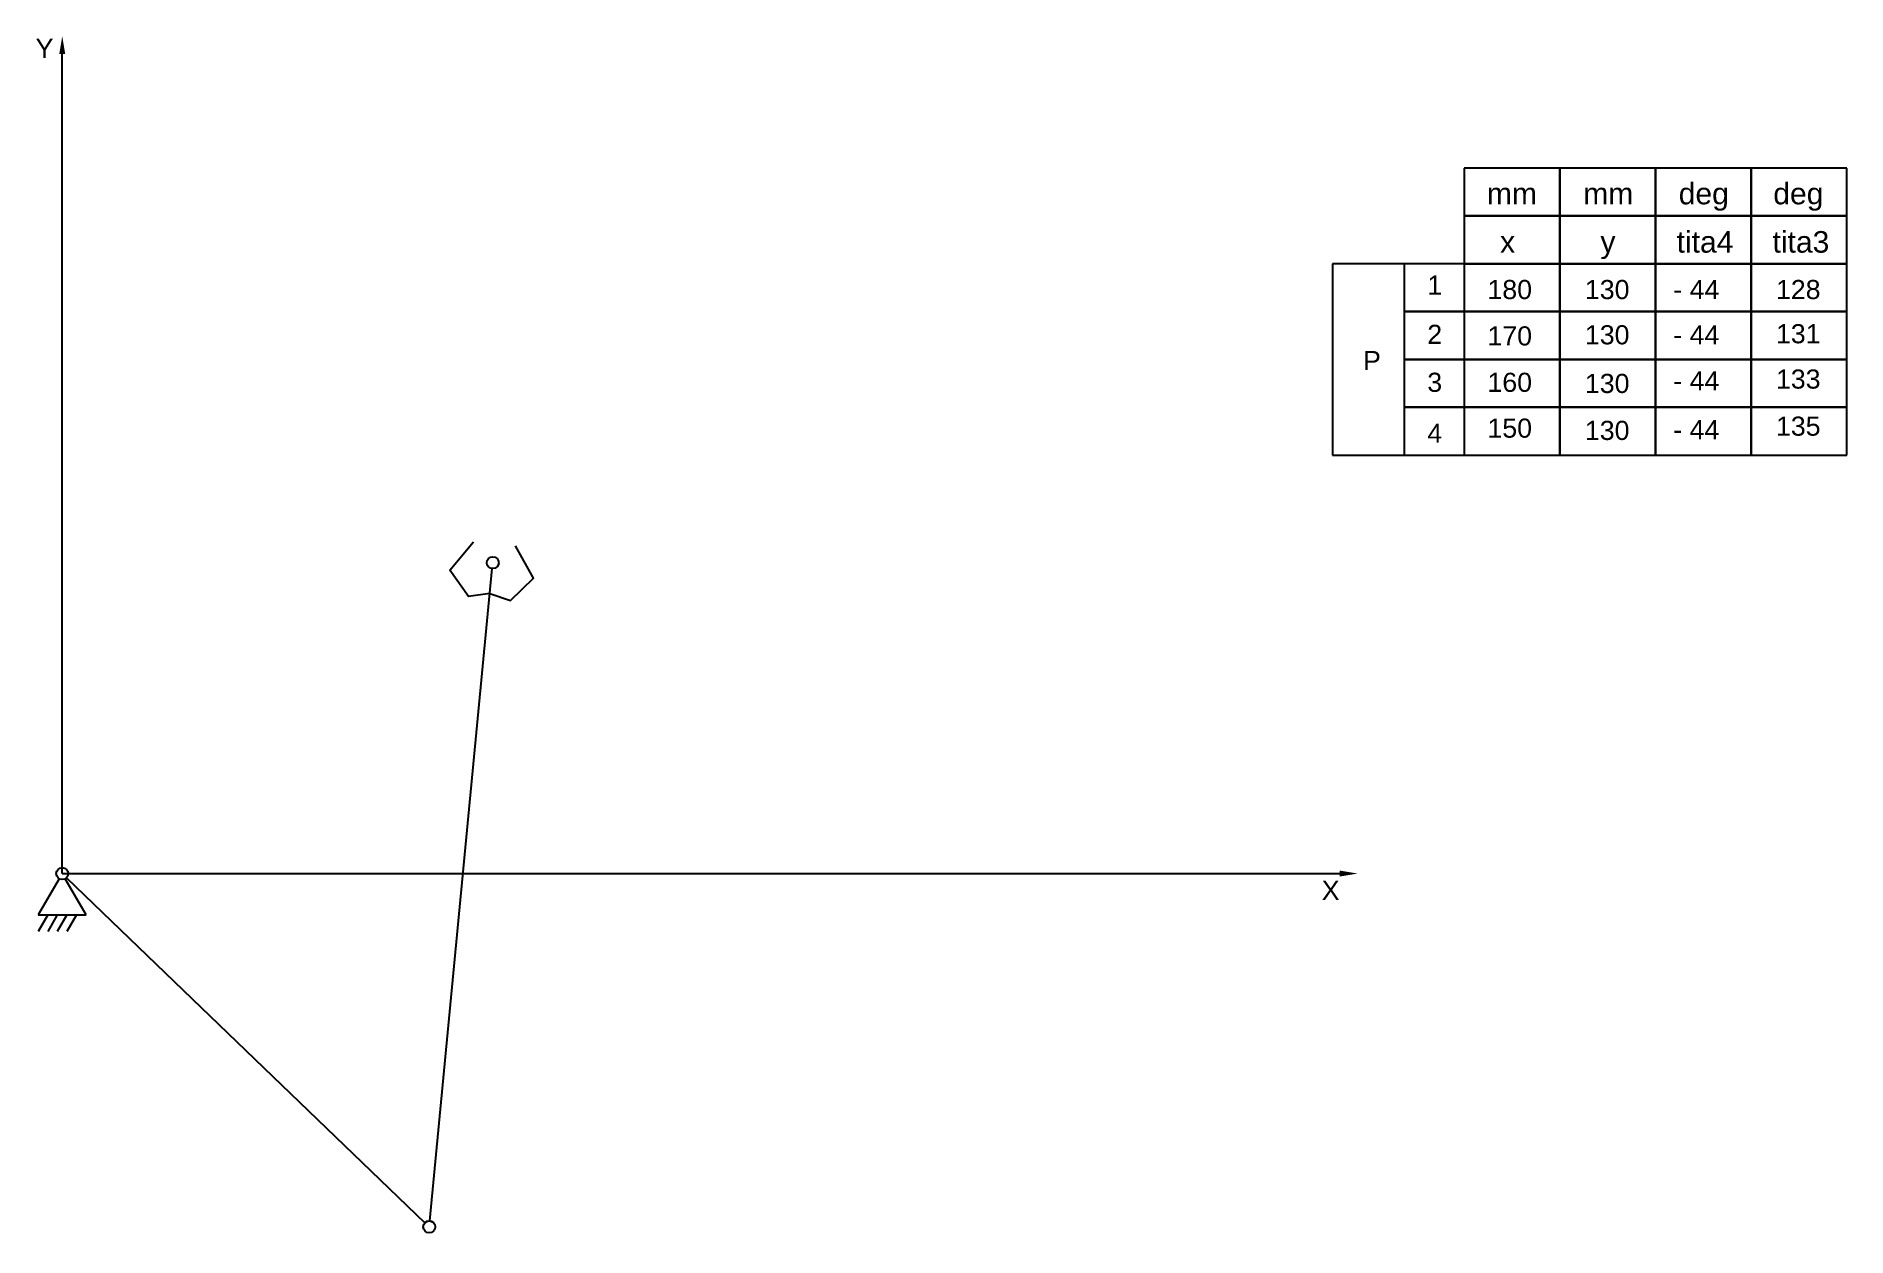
# Model space of a CAD drawing. Header units: millimetres. Extents: x 278 to 1035, y 112 to 614.
import ezdxf

# ---------------------------------------------------------------- set-up
doc = ezdxf.new("R2010")
doc.units = ezdxf.units.MM
doc.styles.get("Standard").update_dxf_attribs({"font": 'arial.ttf'})

# ---------------------------------------------------------------- blocks, each defined once
blk = doc.blocks.new('1')
for p, q in [((-1.25, -2.17), (-10, -17.32)), ((10, -17.32), (1.25, -2.17)), ((-6.08, -17.32), (-10.08, -24.25)), ((-10, -17.32), (10, -17.32)), ((-2.08, -17.32), (-6.08, -24.25)), ((1.92, -17.32), (-2.08, -24.25)), ((5.92, -17.32), (1.92, -24.25))]:
    blk.add_line(p, q)
blk.add_circle((0, 0), 2.5)
blk = doc.blocks.new('2')
blk.add_line((2.5, 0), (210.5, 0))
for centre in [(0, 0), (213, 0)]:
    blk.add_circle(centre, 2.5)
blk = doc.blocks.new('3')
blk.add_line((2.5, 0), (276.5, 0))
for points in [[(266.09, 0), (263.97, 8.83), (274.23, 17.57), (286.91, 8.83)], [(266.09, 0), (263.97, -8.83), (274.23, -17.57), (286.91, -8.83)]]:
    blk.add_lwpolyline(points)
for centre in [(0, 0), (279, 0)]:
    blk.add_circle(centre, 2.5)

msp = doc.modelspace()

# ---------------------------------------------------------------- linework, layer by layer
for p, q in [((289.32, 263.74), (289.32, 606.4)), ((875.35, 558.77), (875.35, 538.77)), ((915.35, 558.77), (875.35, 558.77)), ((915.35, 538.77), (915.35, 558.77)), ((915.35, 558.77), (915.35, 538.77)), ((955.35, 558.77), (915.35, 558.77)), ((955.35, 538.77), (955.35, 558.77)), ((955.35, 558.77), (955.35, 538.77)), ((995.35, 558.77), (955.35, 558.77)), ((995.35, 538.77), (995.35, 558.77)), ((995.35, 558.77), (995.35, 538.77)), ((1035.35, 558.77), (995.35, 558.77)), ((1035.35, 538.77), (1035.35, 558.77)), ((875.35, 538.77), (915.35, 538.77)), ((875.35, 538.77), (875.35, 518.77)), ((915.35, 538.77), (875.35, 538.77)), ((915.35, 538.77), (955.35, 538.77)), ((915.35, 518.77), (915.35, 538.77)), ((915.35, 538.77), (915.35, 518.77)), ((955.35, 538.77), (915.35, 538.77)), ((955.35, 538.77), (995.35, 538.77)), ((955.35, 518.77), (955.35, 538.77)), ((955.35, 538.77), (955.35, 518.77)), ((995.35, 538.77), (955.35, 538.77)), ((995.35, 538.77), (1035.35, 538.77)), ((995.35, 518.77), (995.35, 538.77)), ((995.35, 538.77), (995.35, 518.77)), ((1035.35, 538.77), (995.35, 538.77)), ((1035.35, 518.77), (1035.35, 538.77)), ((850.35, 518.77), (820.35, 518.77)), ((820.35, 518.77), (820.35, 438.77)), ((875.35, 518.77), (850.35, 518.77)), ((850.35, 518.77), (850.35, 498.77)), ((875.35, 518.77), (915.35, 518.77)), ((875.35, 518.77), (875.35, 498.77)), ((915.35, 518.77), (875.35, 518.77)), ((915.35, 518.77), (955.35, 518.77)), ((915.35, 498.77), (915.35, 518.77)), ((915.35, 518.77), (915.35, 498.77)), ((955.35, 518.77), (915.35, 518.77)), ((955.35, 518.77), (995.35, 518.77)), ((955.35, 498.77), (955.35, 518.77)), ((955.35, 518.77), (955.35, 498.77)), ((995.35, 518.77), (955.35, 518.77)), ((995.35, 518.77), (1035.35, 518.77)), ((995.35, 498.77), (995.35, 518.77)), ((995.35, 518.77), (995.35, 498.77)), ((1035.35, 518.77), (995.35, 518.77)), ((1035.35, 498.77), (1035.35, 518.77)), ((850.35, 498.77), (875.35, 498.77)), ((875.35, 498.77), (850.35, 498.77)), ((850.35, 498.77), (850.35, 478.77)), ((875.35, 498.77), (915.35, 498.77)), ((875.35, 498.77), (875.35, 478.77)), ((915.35, 498.77), (875.35, 498.77)), ((915.35, 498.77), (955.35, 498.77)), ((915.35, 478.77), (915.35, 498.77)), ((915.35, 498.77), (915.35, 478.77)), ((955.35, 498.77), (915.35, 498.77)), ((955.35, 498.77), (995.35, 498.77)), ((955.35, 478.77), (955.35, 498.77)), ((955.35, 498.77), (955.35, 478.77)), ((995.35, 498.77), (955.35, 498.77)), ((995.35, 498.77), (1035.35, 498.77)), ((995.35, 478.77), (995.35, 498.77)), ((995.35, 498.77), (995.35, 478.77)), ((1035.35, 498.77), (995.35, 498.77)), ((1035.35, 478.77), (1035.35, 498.77)), ((850.35, 478.77), (875.35, 478.77)), ((875.35, 478.77), (850.35, 478.77)), ((850.35, 478.77), (850.35, 458.77)), ((875.35, 478.77), (915.35, 478.77)), ((875.35, 478.77), (875.35, 458.77)), ((915.35, 478.77), (875.35, 478.77)), ((915.35, 478.77), (955.35, 478.77)), ((915.35, 458.77), (915.35, 478.77)), ((915.35, 478.77), (915.35, 458.77)), ((955.35, 478.77), (915.35, 478.77)), ((955.35, 478.77), (995.35, 478.77)), ((955.35, 458.77), (955.35, 478.77)), ((955.35, 478.77), (955.35, 458.77)), ((995.35, 478.77), (955.35, 478.77)), ((995.35, 478.77), (1035.35, 478.77)), ((995.35, 458.77), (995.35, 478.77)), ((995.35, 478.77), (995.35, 458.77)), ((1035.35, 478.77), (995.35, 478.77)), ((1035.35, 458.77), (1035.35, 478.77)), ((850.35, 458.77), (875.35, 458.77)), ((875.35, 458.77), (850.35, 458.77)), ((850.35, 458.77), (850.35, 438.77)), ((875.35, 458.77), (915.35, 458.77)), ((875.35, 458.77), (875.35, 438.77)), ((915.35, 458.77), (875.35, 458.77)), ((915.35, 458.77), (955.35, 458.77)), ((915.35, 438.77), (915.35, 458.77)), ((915.35, 458.77), (915.35, 438.77)), ((955.35, 458.77), (915.35, 458.77)), ((955.35, 458.77), (995.35, 458.77)), ((955.35, 438.77), (955.35, 458.77)), ((955.35, 458.77), (955.35, 438.77)), ((995.35, 458.77), (955.35, 458.77)), ((995.35, 458.77), (1035.35, 458.77)), ((995.35, 438.77), (995.35, 458.77)), ((995.35, 458.77), (995.35, 438.77)), ((1035.35, 458.77), (995.35, 458.77)), ((1035.35, 438.77), (1035.35, 458.77)), ((820.35, 438.77), (850.35, 438.77)), ((850.35, 438.77), (875.35, 438.77)), ((875.35, 438.77), (915.35, 438.77)), ((915.35, 438.77), (955.35, 438.77)), ((955.35, 438.77), (995.35, 438.77)), ((995.35, 438.77), (1035.35, 438.77)), ((289.32, 263.74), (823.38, 263.74))]:
    msp.add_line(p, q)
for points in [[(288.07, 606.4), (290.57, 606.4), (289.32, 613.9)], [(823.38, 264.99), (823.38, 262.49), (830.88, 263.74)]]:
    msp.add_solid(points)

# ---------------------------------------------------------------- block references
for name, p, rotation in [('3', (442.76, 116.01), 84.53742946046276), ('2', (289.32, 263.74), 316.0856779484857)]:
    msp.add_blockref(name, p, dxfattribs=dict(rotation=rotation))
msp.add_blockref('1', (289.32, 263.74))

# ---------------------------------------------------------------- texts
at = {"color": 1}
for s, p in [('deg', (965.08, 543.6)), ('deg', (1004.62, 543.6)), ('mm', (884.89, 543.6)), ('mm', (925.17, 543.6)), ('x', (890.41, 523.39)), ('y', (932.37, 523.39)), ('tita4', (964.21, 523.39)), ('tita3', (1004.3, 523.39))]:
    msp.add_text(s, height=9, dxfattribs=at).set_placement(p)
at = {"char_height": 8, "attachment_point": 1}
for s, heights, insert in [('Y', [5.23], (278.19, 612.81)), ('X', [8], (815.85, 260.71))]:
    msp.add_mtext_dynamic_manual_height_columns(s, width=8.1184, gutter_width=40, heights=heights, dxfattribs=dict(at, insert=insert))
at = {"color": 1, "char_height": 8, "attachment_point": 1}
for s, width, heights, insert in [('1', 8.1184, [8], (859.99, 513.84)), ('{\\C256;180}', 8.1184, [8], (885.13, 511.97)), ('{\\C256;130}', 8.1184, [8], (925.87, 511.97)), ('{\\C256;- 44}', 24.1088, [6.16], (962.82, 511.97)), ('{\\C256;128}', 8.1184, [8], (1005.74, 511.97)), ('2', 8.1184, [8], (859.99, 493.23)), ('{\\C256;170}', 8.1184, [8], (885.13, 492.57)), ('{\\C256;130}', 8.1184, [8], (925.87, 493.04)), ('{\\C256;- 44}', 24.1088, [6.16], (962.82, 493.01)), ('{\\C256;131}', 8.1184, [8], (1005.74, 493.49)), ('P', 8.1184, [8], (833.13, 482.25)), ('3', 8.1184, [8], (859.99, 473.18)), ('{\\C256;160}', 8.1184, [8], (885.13, 473.17)), ('{\\C256;130}', 8.1184, [8], (925.87, 472.7)), ('{\\C256;- 44}', 24.1088, [6.16], (962.82, 473.8)), ('{\\C256;133}', 8.1184, [8], (1005.74, 474.53)), ('{\\C256;135}', 8.1184, [8], (1005.74, 454.84)), ('4', 8.1184, [8], (859.99, 451.86)), ('{\\C256;150}', 8.1184, [8], (885.13, 454.01)), ('{\\C256;130}', 8.1184, [8], (925.87, 453.06)), ('{\\C256;- 44}', 24.1088, [6.16], (962.82, 453.38))]:
    msp.add_mtext_dynamic_manual_height_columns(s, width=width, gutter_width=40, heights=heights, dxfattribs=dict(at, insert=insert))

doc.saveas('drawing.dxf')
